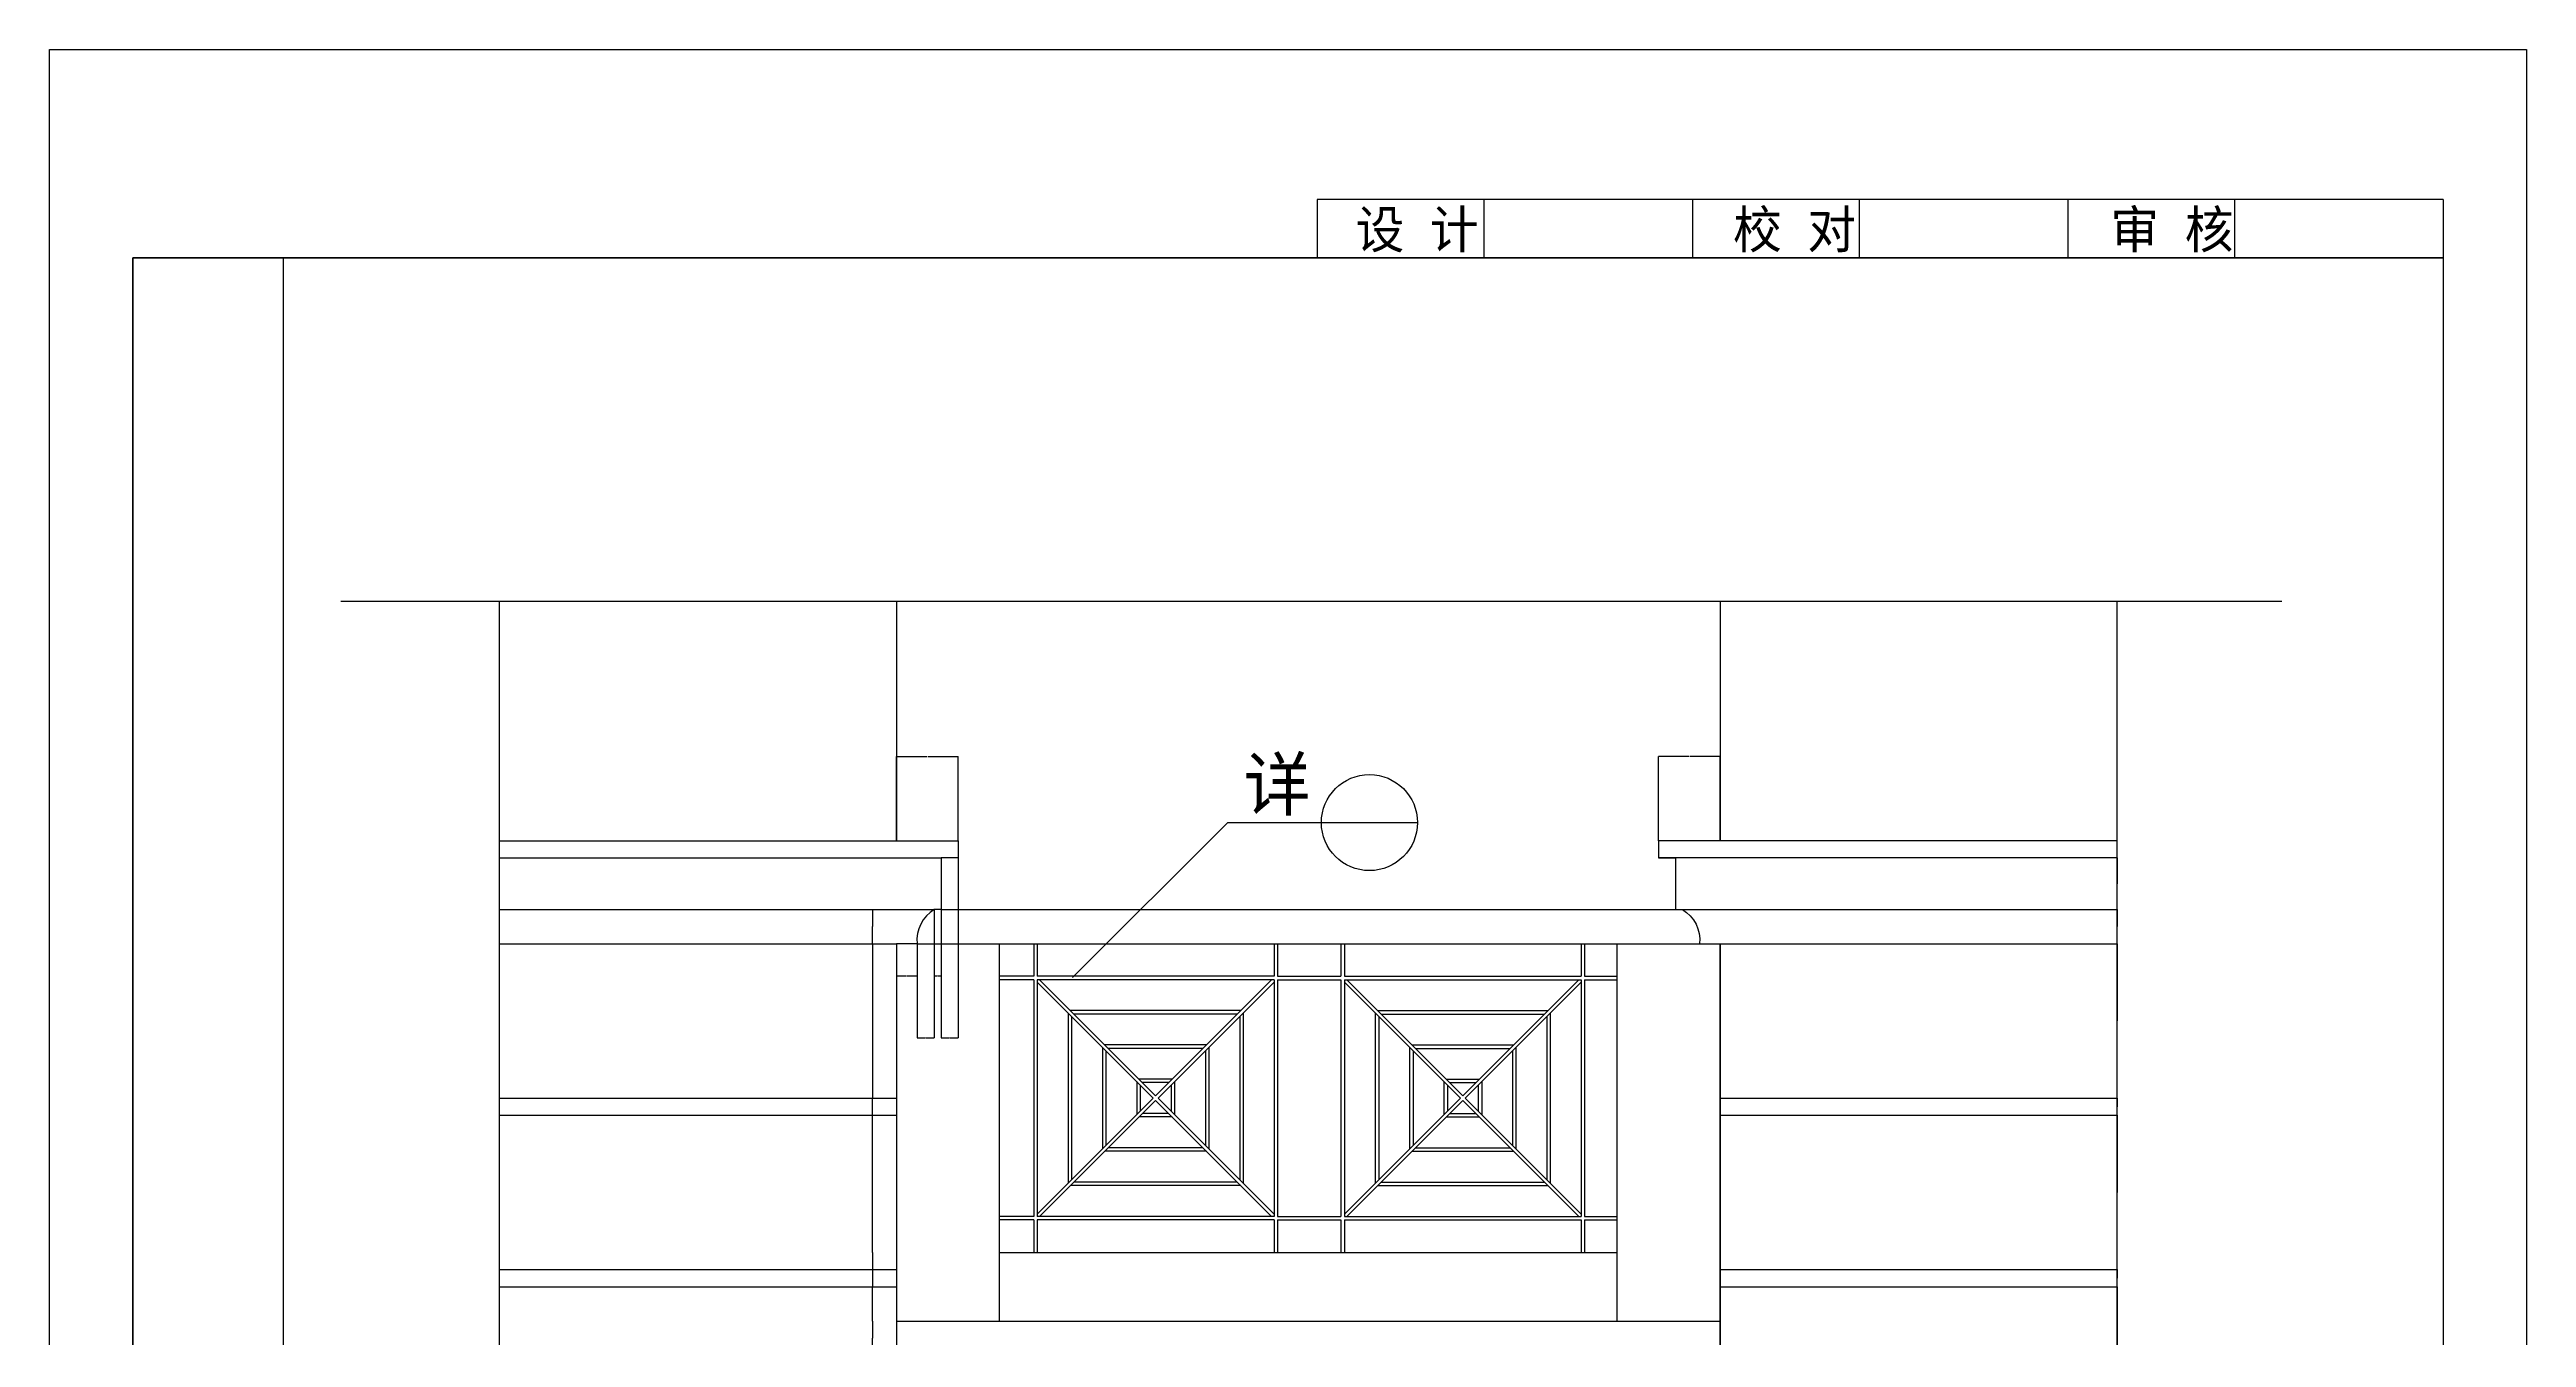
# Model space of a CAD drawing. Header units: metres. Extents: x -2 to 48064, y 0 to 84902.
# Drawn here: x 40847 to 48064, y 71925 to 75680 of the extents above; entities that cross this region are included whole.
import ezdxf

# ---------------------------------------------------------------- set-up
doc = ezdxf.new("R2010")
doc.units = ezdxf.units.M
for name, color, linetype in [('BHATCH', 15, 'Continuous'), ('DIM', 3, 'Continuous'), ('PUB_DIM', 3, 'Continuous'), ('TK', 143, 'Continuous'), ('WALL', 2, 'Continuous')]:
    doc.layers.add(name, color=color, linetype=linetype)
doc.dimstyles.get("Standard").update_dxf_attribs({"dimtxt": 2.5, "dimasz": 2.5, "dimexe": 1.25, "dimexo": 0.625, "dimtad": 1, "dimcen": 2.5, "dimazin": 3, "dimtfac": 1, "dimtmove": 0, "dimatfit": 3})

# ---------------------------------------------------------------- blocks, each defined once
blk = doc.blocks.new('_INDEX')
blk.add_line((-0.5, 0), (0.5, 0))
blk.add_circle((0, 0), 0.5)
blk = doc.blocks.new('*D106')
for p, q in [((43315.06, 73372.77), (43315.06, 73618.68)), ((43315.31, 73618.68), (43403.56, 73618.68)), ((43406.56, 73618.68), (43494.81, 73618.68)), ((43495.06, 73372.77), (43495.06, 73618.68))]:
    blk.add_line(p, q)
at = {"layer": 'Defpoints'}
for p in [(43315.06, 73618.68), (43315.06, 73372.77), (43495.06, 73372.77)]:
    blk.add_point(p, dxfattribs=at)
at = {"layer": 'DIM', "insert": (43405.06, 73618.68), "char_height": 1, "attachment_point": 5}
blk.add_mtext('180', dxfattribs=at)
blk = doc.blocks.new('*D107')
for p, q in [((43244.48, 73122.77), (43244.23, 73122.77)), ((43244.73, 73172.77), (43244.73, 73122.77)), ((43244.73, 73072.77), (43244.73, 73122.77)), ((43244.73, 73122.77), (43244.73, 73122.77)), ((43244.98, 73122.77), (43245.23, 73122.77))]:
    blk.add_line(p, q)
at = {"layer": 'Defpoints'}
for p in [(43244.73, 73172.77), (43244.73, 73122.77), (43244.73, 73072.77)]:
    blk.add_point(p, dxfattribs=at)
at = {"layer": 'DIM', "insert": (43244.73, 73123.895), "char_height": 1, "attachment_point": 5}
blk.add_mtext('0', dxfattribs=at)
blk = doc.blocks.new('*D108')
for p, q in [((43244.73, 73072.77), (43244.73, 72622.77)), ((43244.48, 72622.77), (43244.23, 72622.77)), ((43244.73, 72172.77), (43244.73, 72622.77)), ((43244.73, 72622.77), (43244.73, 72622.77)), ((43244.98, 72622.77), (43245.23, 72622.77))]:
    blk.add_line(p, q)
at = {"layer": 'Defpoints'}
for p in [(43244.73, 73072.77), (43244.73, 72622.77), (43244.73, 72172.77)]:
    blk.add_point(p, dxfattribs=at)
at = {"layer": 'DIM', "insert": (43244.73, 72623.895), "char_height": 1, "attachment_point": 5}
blk.add_mtext('0', dxfattribs=at)
blk = doc.blocks.new('*D109')
for p, q in [((43244.73, 72172.77), (43244.73, 72072.77)), ((43244.48, 72072.77), (43244.23, 72072.77)), ((43244.73, 71972.77), (43244.73, 72072.77)), ((43244.73, 72072.77), (43244.73, 72072.77)), ((43244.98, 72072.77), (43245.23, 72072.77))]:
    blk.add_line(p, q)
at = {"layer": 'Defpoints'}
for p in [(43244.73, 72172.77), (43244.73, 72072.77), (43244.73, 71972.77)]:
    blk.add_point(p, dxfattribs=at)
at = {"layer": 'DIM', "insert": (43244.73, 72073.895), "char_height": 1, "attachment_point": 5}
blk.add_mtext('0', dxfattribs=at)
blk = doc.blocks.new('*D110')
for p, q in [((43244.73, 71972.77), (43244.73, 71922.77)), ((43244.48, 71922.77), (43244.23, 71922.77)), ((43244.73, 71872.77), (43244.73, 71922.77)), ((43244.73, 71922.77), (43244.73, 71922.77)), ((43244.98, 71922.77), (43245.23, 71922.77))]:
    blk.add_line(p, q)
at = {"layer": 'Defpoints'}
for p in [(43244.73, 71972.77), (43244.73, 71922.77), (43244.73, 71872.77)]:
    blk.add_point(p, dxfattribs=at)
at = {"layer": 'DIM', "insert": (43244.73, 71923.895), "char_height": 1, "attachment_point": 5}
blk.add_mtext('0', dxfattribs=at)
blk = doc.blocks.new('*D113')
for p, q in [((46871.78, 73447.28), (46871.53, 73447.28)), ((46872.03, 73372.77), (46872.03, 73447.28)), ((46872.03, 73322.77), (46872.03, 73447.28)), ((46872.03, 73447.28), (46872.03, 73447.28)), ((46872.28, 73447.28), (46872.53, 73447.28))]:
    blk.add_line(p, q)
at = {"layer": 'Defpoints'}
for p in [(46872.03, 73447.28), (46872.03, 73372.77), (46872.03, 73322.77)]:
    blk.add_point(p, dxfattribs=at)
at = {"layer": 'DIM', "insert": (46872.03, 73448.405), "char_height": 1, "attachment_point": 5}
blk.add_mtext('0', dxfattribs=at)
blk = doc.blocks.new('*D114')
for p, q in [((46872.03, 73322.77), (46872.03, 73247.77)), ((46871.78, 73247.77), (46871.53, 73247.77)), ((46872.03, 73172.77), (46872.03, 73247.77)), ((46872.03, 73247.77), (46872.03, 73247.77)), ((46872.28, 73247.77), (46872.53, 73247.77))]:
    blk.add_line(p, q)
at = {"layer": 'Defpoints'}
for p in [(46872.03, 73322.77), (46872.03, 73247.77), (46872.03, 73172.77)]:
    blk.add_point(p, dxfattribs=at)
at = {"layer": 'DIM', "insert": (46872.03, 73248.895), "char_height": 1, "attachment_point": 5}
blk.add_mtext('0', dxfattribs=at)
blk = doc.blocks.new('*D115')
for p, q in [((46871.78, 73122.77), (46871.53, 73122.77)), ((46872.03, 73172.77), (46872.03, 73122.77)), ((46872.03, 73072.77), (46872.03, 73122.77)), ((46872.03, 73122.77), (46872.03, 73122.77)), ((46872.28, 73122.77), (46872.53, 73122.77))]:
    blk.add_line(p, q)
at = {"layer": 'Defpoints'}
for p in [(46872.03, 73172.77), (46872.03, 73122.77), (46872.03, 73072.77)]:
    blk.add_point(p, dxfattribs=at)
at = {"layer": 'DIM', "insert": (46872.03, 73123.895), "char_height": 1, "attachment_point": 5}
blk.add_mtext('0', dxfattribs=at)
blk = doc.blocks.new('*D116')
for p, q in [((46872.03, 73072.77), (46872.03, 72847.77)), ((46871.78, 72847.77), (46871.53, 72847.77)), ((46872.03, 72622.77), (46872.03, 72847.77)), ((46872.03, 72847.77), (46872.03, 72847.77)), ((46872.28, 72847.77), (46872.53, 72847.77))]:
    blk.add_line(p, q)
at = {"layer": 'Defpoints'}
for p in [(46872.03, 73072.77), (46872.03, 72847.77), (46872.03, 72622.77)]:
    blk.add_point(p, dxfattribs=at)
at = {"layer": 'DIM', "insert": (46872.03, 72848.895), "char_height": 1, "attachment_point": 5}
blk.add_mtext('0', dxfattribs=at)
blk = doc.blocks.new('*D117')
for p, q in [((46872.03, 72622.77), (46872.03, 72597.77)), ((46871.78, 72597.77), (46871.53, 72597.77)), ((46872.03, 72572.77), (46872.03, 72597.77)), ((46872.03, 72597.77), (46872.03, 72597.77)), ((46872.28, 72597.77), (46872.53, 72597.77))]:
    blk.add_line(p, q)
at = {"layer": 'Defpoints'}
for p in [(46872.03, 72622.77), (46872.03, 72597.77), (46872.03, 72572.77)]:
    blk.add_point(p, dxfattribs=at)
at = {"layer": 'DIM', "insert": (46872.03, 72598.895), "char_height": 1, "attachment_point": 5}
blk.add_mtext('0', dxfattribs=at)
blk = doc.blocks.new('*D118')
for p, q in [((46872.03, 72122.77), (46872.03, 72097.77)), ((46871.78, 72097.77), (46871.53, 72097.77)), ((46872.03, 72072.77), (46872.03, 72097.77)), ((46872.03, 72097.77), (46872.03, 72097.77)), ((46872.28, 72097.77), (46872.53, 72097.77))]:
    blk.add_line(p, q)
at = {"layer": 'Defpoints'}
for p in [(46872.03, 72122.77), (46872.03, 72097.77), (46872.03, 72072.77)]:
    blk.add_point(p, dxfattribs=at)
at = {"layer": 'DIM', "insert": (46872.03, 72098.895), "char_height": 1, "attachment_point": 5}
blk.add_mtext('0', dxfattribs=at)
blk = doc.blocks.new('*D119')
for p, q in [((46872.03, 72572.77), (46872.03, 72347.77)), ((46871.78, 72347.77), (46871.53, 72347.77)), ((46872.03, 72122.77), (46872.03, 72347.77)), ((46872.03, 72347.77), (46872.03, 72347.77)), ((46872.28, 72347.77), (46872.53, 72347.77))]:
    blk.add_line(p, q)
at = {"layer": 'Defpoints'}
for p in [(46872.03, 72572.77), (46872.03, 72347.77), (46872.03, 72122.77)]:
    blk.add_point(p, dxfattribs=at)
at = {"layer": 'DIM', "insert": (46872.03, 72348.895), "char_height": 1, "attachment_point": 5}
blk.add_mtext('0', dxfattribs=at)
blk = doc.blocks.new('*D123')
for p, q in [((46872.03, 72072.77), (46872.03, 71847.77)), ((46871.78, 71847.77), (46871.53, 71847.77)), ((46872.03, 71622.77), (46872.03, 71847.77)), ((46872.03, 71847.77), (46872.03, 71847.77)), ((46872.28, 71847.77), (46872.53, 71847.77))]:
    blk.add_line(p, q)
at = {"layer": 'Defpoints'}
for p in [(46872.03, 72072.77), (46872.03, 71847.77), (46872.03, 71622.77)]:
    blk.add_point(p, dxfattribs=at)
at = {"layer": 'DIM', "insert": (46872.03, 71848.895), "char_height": 1, "attachment_point": 5}
blk.add_mtext('0', dxfattribs=at)
blk = doc.blocks.new('*D140')
for p, q in [((45623.56, 73618.68), (45534.81, 73618.68)), ((45535.06, 73372.77), (45535.06, 73618.68)), ((45715.31, 73618.68), (45626.56, 73618.68)), ((45715.06, 73372.77), (45715.06, 73618.68))]:
    blk.add_line(p, q)
at = {"layer": 'Defpoints'}
for p in [(45715.06, 73618.68), (45535.06, 73372.77), (45715.06, 73372.77)]:
    blk.add_point(p, dxfattribs=at)
at = {"layer": 'DIM', "insert": (45625.06, 73618.68), "char_height": 1, "attachment_point": 5}
blk.add_mtext('180', dxfattribs=at)
blk = doc.blocks.new('*D141')
for p, q in [((43315.06, 73072.77), (43315.06, 72978.79)), ((43375.06, 73072.77), (43375.06, 72978.79)), ((43315.31, 72978.79), (43344.06, 72978.79)), ((43346.06, 72978.79), (43374.81, 72978.79))]:
    blk.add_line(p, q)
at = {"layer": 'Defpoints'}
for p in [(43315.06, 73072.77), (43375.06, 73072.77), (43315.06, 72978.79)]:
    blk.add_point(p, dxfattribs=at)
at = {"layer": 'DIM', "insert": (43345.06, 72978.79), "char_height": 1, "attachment_point": 5}
blk.add_mtext('60', dxfattribs=at)
blk = doc.blocks.new('*D142')
for p, q in [((43425.06, 73172.77), (43425.06, 72798.01)), ((43375.06, 73072.77), (43375.06, 72798.01)), ((43375.31, 72798.01), (43399.06, 72798.01)), ((43401.06, 72798.01), (43424.81, 72798.01))]:
    blk.add_line(p, q)
at = {"layer": 'Defpoints'}
for p in [(43425.06, 73172.77), (43375.06, 73072.77), (43375.06, 72798.01)]:
    blk.add_point(p, dxfattribs=at)
at = {"layer": 'DIM', "insert": (43400.06, 72798.01), "char_height": 1, "attachment_point": 5}
blk.add_mtext('50', dxfattribs=at)
blk = doc.blocks.new('*D143')
for p, q in [((43425.06, 73172.77), (43425.06, 72978.79)), ((43445.06, 73172.77), (43445.06, 72978.79)), ((43425.31, 72978.79), (43434.06, 72978.79)), ((43436.06, 72978.79), (43444.81, 72978.79))]:
    blk.add_line(p, q)
at = {"layer": 'Defpoints'}
for p in [(43425.06, 73172.77), (43445.06, 73172.77), (43425.06, 72978.79)]:
    blk.add_point(p, dxfattribs=at)
at = {"layer": 'DIM', "insert": (43435.06, 72978.79), "char_height": 1, "attachment_point": 5}
blk.add_mtext('20', dxfattribs=at)
blk = doc.blocks.new('*D144')
for p, q in [((43495.06, 73322.77), (43495.06, 72798.01)), ((43445.06, 73172.77), (43445.06, 72798.01)), ((43445.31, 72798.01), (43469.06, 72798.01)), ((43471.06, 72798.01), (43494.81, 72798.01))]:
    blk.add_line(p, q)
at = {"layer": 'Defpoints'}
for p in [(43495.06, 73322.77), (43445.06, 73172.77), (43445.06, 72798.01)]:
    blk.add_point(p, dxfattribs=at)
at = {"layer": 'DIM', "insert": (43470.06, 72798.01), "char_height": 1, "attachment_point": 5}
blk.add_mtext('50', dxfattribs=at)

msp = doc.modelspace()

# ---------------------------------------------------------------- linework, layer by layer
at = {"layer": 'BHATCH'}
for p, q in [((46872.03, 73372.77), (45535.06, 73372.77)), ((42158.1, 73322.77), (43445.06, 73322.77)), ((46872.03, 73322.77), (45535.06, 73322.77)), ((42158.1, 73172.77), (43425.06, 73172.77)), ((43445.06, 73172.77), (46872.03, 73172.77)), ((42158.1, 73072.77), (43315.06, 73072.77)), ((43375.06, 73072.77), (46872.03, 73072.77)), ((43615.06, 71972.77), (43615.06, 73072.77)), ((43715.06, 73072.77), (43715.06, 72977.77)), ((43725.06, 73072.77), (43725.06, 72977.77)), ((44415.06, 73072.77), (44415.06, 72977.77)), ((44425.06, 73072.77), (44425.06, 72977.77)), ((44610.06, 73072.77), (44610.06, 72977.77)), ((44620.06, 73072.77), (44620.06, 72977.77)), ((45310.06, 73072.77), (45310.06, 72977.77)), ((45320.06, 73072.77), (45320.06, 72977.77)), ((45415.06, 71972.77), (45415.06, 73072.77)), ((43715.06, 72977.77), (43615.06, 72977.77)), ((43715.06, 72967.77), (43615.06, 72967.77)), ((43715.06, 72967.77), (43715.06, 72277.77)), ((44415.06, 72977.77), (43725.06, 72977.77)), ((43725.06, 72967.77), (43725.06, 72277.77)), ((44415.06, 72967.77), (43725.06, 72967.77)), ((43732.13, 72967.77), (44070.06, 72629.84)), ((44070.06, 72629.84), (44407.99, 72967.77)), ((44415.06, 72967.77), (44415.06, 72277.77)), ((44425.06, 72977.77), (44610.06, 72977.77)), ((44425.06, 72967.77), (44425.06, 72277.77)), ((44425.06, 72967.77), (44610.06, 72967.77)), ((44610.06, 72967.77), (44610.06, 72277.77)), ((44620.06, 72977.77), (45310.06, 72977.77)), ((44620.06, 72967.77), (44620.06, 72277.77)), ((44620.06, 72967.77), (45310.06, 72967.77)), ((44965.06, 72629.84), (44627.13, 72967.77)), ((45302.99, 72967.77), (44965.06, 72629.84)), ((45310.06, 72967.77), (45310.06, 72277.77)), ((45320.06, 72977.77), (45415.06, 72977.77)), ((45320.06, 72967.77), (45320.06, 72277.77)), ((45320.06, 72967.77), (45415.06, 72967.77)), ((43725.06, 72960.7), (44062.99, 72622.77)), ((44077.13, 72622.77), (44415.06, 72960.7)), ((44957.99, 72622.77), (44620.06, 72960.7)), ((45310.06, 72960.7), (44972.13, 72622.77)), ((43815.06, 72870.7), (43815.06, 72374.84)), ((44317.99, 72877.77), (43822.13, 72877.77)), ((43825.06, 72860.7), (43825.06, 72384.84)), ((44307.99, 72867.77), (43832.13, 72867.77)), ((44315.06, 72860.7), (44315.06, 72384.84)), ((44325.06, 72870.7), (44325.06, 72374.84)), ((44710.06, 72870.7), (44710.06, 72374.84)), ((44717.13, 72877.77), (45212.99, 72877.77)), ((44720.06, 72860.7), (44720.06, 72384.84)), ((44727.13, 72867.77), (45202.99, 72867.77)), ((45210.06, 72860.7), (45210.06, 72384.84)), ((45220.06, 72870.7), (45220.06, 72374.84)), ((43915.06, 72770.7), (43915.06, 72474.84)), ((44217.99, 72777.77), (43922.13, 72777.77)), ((43925.06, 72760.7), (43925.06, 72484.84)), ((44207.99, 72767.77), (43932.13, 72767.77)), ((44215.06, 72760.7), (44215.06, 72484.84)), ((44225.06, 72770.7), (44225.06, 72474.84)), ((44810.06, 72770.7), (44810.06, 72474.84)), ((44817.13, 72777.77), (45112.99, 72777.77)), ((44820.06, 72760.7), (44820.06, 72484.84)), ((44827.13, 72767.77), (45102.99, 72767.77)), ((45110.06, 72760.7), (45110.06, 72484.84)), ((45120.06, 72770.7), (45120.06, 72474.84)), ((44117.99, 72677.77), (44022.13, 72677.77)), ((44917.13, 72677.77), (45012.99, 72677.77)), ((42158.1, 72622.77), (43315.06, 72622.77)), ((43725.06, 72284.84), (44062.99, 72622.77)), ((43732.13, 72277.77), (44070.06, 72615.7)), ((44015.06, 72670.7), (44015.06, 72574.84)), ((44025.06, 72660.7), (44025.06, 72584.84)), ((44107.99, 72667.77), (44032.13, 72667.77)), ((44070.06, 72615.7), (44407.99, 72277.77)), ((44077.13, 72622.77), (44415.06, 72284.84)), ((44115.06, 72660.7), (44115.06, 72584.84)), ((44125.06, 72670.7), (44125.06, 72574.84)), ((44957.99, 72622.77), (44620.06, 72284.84)), ((44965.06, 72615.7), (44627.13, 72277.77)), ((44910.06, 72670.7), (44910.06, 72574.84)), ((44920.06, 72660.7), (44920.06, 72584.84)), ((44927.13, 72667.77), (45002.99, 72667.77)), ((45302.99, 72277.77), (44965.06, 72615.7)), ((45310.06, 72284.84), (44972.13, 72622.77)), ((45010.06, 72660.7), (45010.06, 72584.84)), ((45020.06, 72670.7), (45020.06, 72574.84)), ((45715.06, 72622.77), (46872.03, 72622.77)), ((42158.1, 72572.77), (43315.06, 72572.77)), ((44117.99, 72567.77), (44022.13, 72567.77)), ((44107.99, 72577.77), (44032.13, 72577.77)), ((44917.13, 72567.77), (45012.99, 72567.77)), ((44927.13, 72577.77), (45002.99, 72577.77)), ((45715.06, 72572.77), (46872.03, 72572.77)), ((44217.99, 72467.77), (43922.13, 72467.77)), ((44207.99, 72477.77), (43932.13, 72477.77)), ((44817.13, 72467.77), (45112.99, 72467.77)), ((44827.13, 72477.77), (45102.99, 72477.77)), ((44317.99, 72367.77), (43822.13, 72367.77)), ((44307.99, 72377.77), (43832.13, 72377.77)), ((44717.13, 72367.77), (45212.99, 72367.77)), ((44727.13, 72377.77), (45202.99, 72377.77)), ((43715.06, 72277.77), (43615.06, 72277.77)), ((43715.06, 72267.77), (43615.06, 72267.77)), ((43715.06, 72267.77), (43715.06, 72172.77)), ((44415.06, 72277.77), (43725.06, 72277.77)), ((44415.06, 72267.77), (43725.06, 72267.77)), ((43725.06, 72267.77), (43725.06, 72172.77)), ((44415.06, 72267.77), (44415.06, 72172.77)), ((44425.06, 72277.77), (44610.06, 72277.77)), ((44425.06, 72267.77), (44610.06, 72267.77)), ((44425.06, 72267.77), (44425.06, 72172.77)), ((44610.06, 72267.77), (44610.06, 72172.77)), ((44620.06, 72277.77), (45310.06, 72277.77)), ((44620.06, 72267.77), (44620.06, 72172.77)), ((44620.06, 72267.77), (45310.06, 72267.77)), ((45310.06, 72267.77), (45310.06, 72172.77)), ((45320.06, 72277.77), (45415.06, 72277.77)), ((45320.06, 72267.77), (45320.06, 72172.77)), ((45320.06, 72267.77), (45415.06, 72267.77)), ((43615.06, 72172.77), (45415.06, 72172.77)), ((42158.1, 72122.77), (43315.06, 72122.77)), ((45715.06, 72122.77), (46872.03, 72122.77)), ((42158.1, 72072.77), (43315.06, 72072.77)), ((45715.06, 72072.77), (46872.03, 72072.77)), ((43315.06, 71972.77), (45715.06, 71972.77))]:
    msp.add_line(p, q, dxfattribs=at)
msp.add_lwpolyline([(42158.1, 73372.77), (43315.06, 73372.77)], dxfattribs=at)
at = {"layer": 'DIM'}
for p, q in [((41696.16, 74071.61), (47351.91, 74071.61)), ((43828.19, 72973.85), (44280.29, 73425.94)), ((44280.29, 73425.94), (44626.24, 73425.94))]:
    msp.add_line(p, q, dxfattribs=at)
at = {"layer": 'TK'}
for p, q in [((44540.8, 75242.17), (44540.8, 75072.07)), ((47821.3, 75242.17), (44540.8, 75242.17)), ((45026.8, 75242.17), (45026.8, 75072.07)), ((45634.3, 75242.17), (45634.3, 75072.07)), ((46120.3, 75242.17), (46120.3, 75072.07)), ((46727.8, 75242.17), (46727.8, 75072.07)), ((47213.8, 75242.17), (47213.8, 75072.07)), ((47821.3, 75242.17), (47821.3, 75072.07)), ((41090.2, 75072.07), (41090.2, 65716.57)), ((47821.3, 75072.07), (41090.2, 75072.07)), ((41527.6, 75072.07), (41527.6, 65716.57))]:
    msp.add_line(p, q, dxfattribs=at)
for points in [[(40847.2, 75679.57), (48064.3, 75679.57), (48064.3, 65473.57), (40847.2, 65473.57)], [(41090.2, 75072.07), (47821.3, 75072.07), (47821.3, 65716.57), (41090.2, 65716.57)]]:
    msp.add_lwpolyline(points, close=True, dxfattribs=at)
for points in [[(47821.3, 75072.07), (47821.3, 65716.57), (41090.2, 65716.57), (41090.2, 75072.07), (47821.3, 75072.07)], [(41527.6, 75072.07), (41527.6, 65716.57)]]:
    msp.add_lwpolyline(points, dxfattribs=at)
at = {"layer": 'WALL'}
for p, q in [((42158.1, 67755.38), (42158.1, 74071.61)), ((46872.03, 67755.38), (46872.03, 74071.61)), ((45715.06, 67755.38), (45715.06, 73072.77))]:
    msp.add_line(p, q, dxfattribs=at)
for points in [[(43315.06, 74071.61), (43315.06, 73372.77), (43495.06, 73372.77), (43495.06, 73322.77), (43445.06, 73322.77), (43445.06, 73172.77), (43425.06, 73172.77, 0.29), (43375.06, 73072.77), (43315.06, 73072.77), (43315.06, 67755.38)], [(45715.06, 74071.61), (45715.06, 73372.77), (45535.06, 73372.77), (45535.06, 73322.77), (45585.06, 73322.77), (45585.06, 73172.77), (45605.06, 73172.77, -0.29), (45655.06, 73072.77), (45715.06, 73072.77), (45715.06, 67755.38)]]:
    msp.add_lwpolyline(points, format="xyb", dxfattribs=at)

# ---------------------------------------------------------------- block references
at = {"layer": 'PUB_DIM', "xscale": 280, "yscale": 280, "zscale": 280}
msp.add_blockref('_INDEX', (44692.99, 73425.94), dxfattribs=at)

# ---------------------------------------------------------------- texts
at = {"layer": 'DIM'}
msp.add_text('详', height=150, dxfattribs=at).set_placement((44326.74, 73462.73))
at = {"layer": 'TK'}
for s, p in [('设 计', (44652.71, 75100.32)), ('校 对', (45752.3, 75100.32)), ('审 核', (46851.88, 75100.32))]:
    msp.add_text(s, height=109.35, dxfattribs=at).set_placement(p)

# ---------------------------------------------------------------- dimensions: what is measured, and where the dimension line sits
at = {"layer": 'DIM'}
for base, p1, p2, picture, middle in [((43315.06, 73618.68), (43315.06, 73372.77), (43495.06, 73372.77), '*D106', (43405.06, 73618.68)), ((45715.06, 73618.68), (45715.06, 73372.77), (45535.06, 73372.77), '*D140', (45625.06, 73618.68)), ((46872.03, 73447.28), (46872.03, 73372.77), (46872.03, 73322.77), '*D113', (46872.03, 73448.405)), ((43445.06, 72798.01), (43445.06, 73172.77), (43495.06, 73322.77), '*D144', (43470.06, 72798.01)), ((46872.03, 73247.77), (46872.03, 73322.77), (46872.03, 73172.77), '*D114', (46872.03, 73248.895)), ((43244.73, 73122.77), (43244.73, 73172.77), (43244.73, 73072.77), '*D107', (43244.73, 73123.895)), ((43375.06, 72798.01), (43375.06, 73072.77), (43425.06, 73172.77), '*D142', (43400.06, 72798.01)), ((43425.06, 72978.79), (43425.06, 73172.77), (43445.06, 73172.77), '*D143', (43435.06, 72978.79)), ((46872.03, 73122.77), (46872.03, 73172.77), (46872.03, 73072.77), '*D115', (46872.03, 73123.895)), ((43244.73, 72622.77), (43244.73, 73072.77), (43244.73, 72172.77), '*D108', (43244.73, 72623.895)), ((43315.06, 72978.79), (43315.06, 73072.77), (43375.06, 73072.77), '*D141', (43345.06, 72978.79)), ((46872.03, 72847.77), (46872.03, 73072.77), (46872.03, 72622.77), '*D116', (46872.03, 72848.895)), ((46872.03, 72597.77), (46872.03, 72622.77), (46872.03, 72572.77), '*D117', (46872.03, 72598.895)), ((46872.03, 72347.77), (46872.03, 72572.77), (46872.03, 72122.77), '*D119', (46872.03, 72348.895)), ((43244.73, 72072.77), (43244.73, 72172.77), (43244.73, 71972.77), '*D109', (43244.73, 72073.895)), ((46872.03, 72097.77), (46872.03, 72122.77), (46872.03, 72072.77), '*D118', (46872.03, 72098.895)), ((46872.03, 71847.77), (46872.03, 72072.77), (46872.03, 71622.77), '*D123', (46872.03, 71848.895)), ((43244.73, 71922.77), (43244.73, 71972.77), (43244.73, 71872.77), '*D110', (43244.73, 71923.895))]:
    dim = msp.add_linear_dim(base=base, p1=p1, p2=p2, dimstyle='Standard', dxfattribs=at)
    dim.commit()
    dim.dimension.update_dxf_attribs({"geometry": picture, "text_midpoint": middle})

doc.saveas('drawing.dxf')
